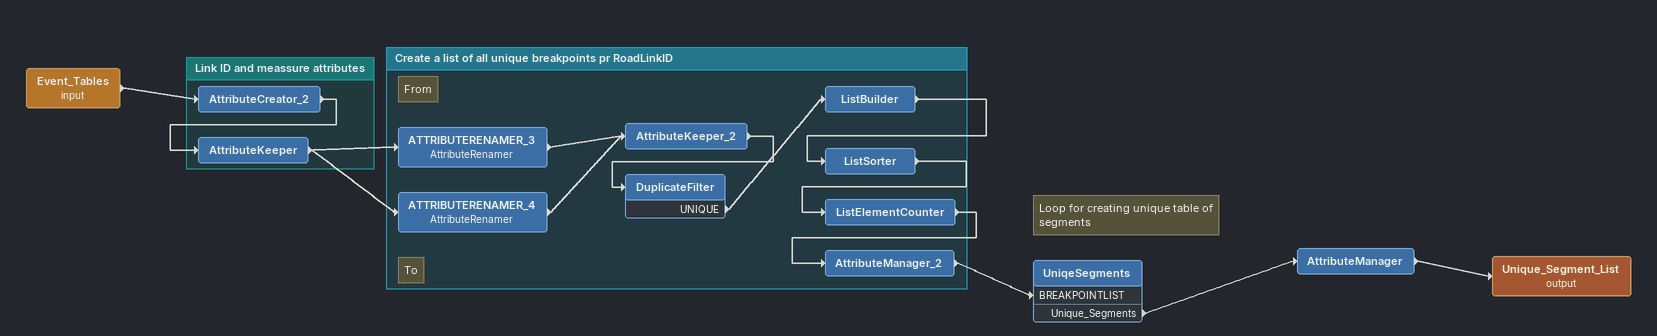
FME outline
Event_Tables (input)
    -> AttributeCreator_2
Note: Loop for creating unique table of segments
UniqeSegments
    Unique_Segments -> AttributeManager
AttributeManager
    -> Unique_Segment_List (output)
Unique_Segment_List (output)

Bookmark: Link ID and meassure attributes
AttributeCreator_2
    -> AttributeKeeper
AttributeKeeper
    -> ATTRIBUTERENAMER_3
    -> ATTRIBUTERENAMER_4

Bookmark: Create a list of all unique breakpoints pr RoadLinkID
Note: From
ATTRIBUTERENAMER_3: AttributeRenamer
    -> AttributeKeeper_2
Note: To
ATTRIBUTERENAMER_4: AttributeRenamer
    -> AttributeKeeper_2
AttributeKeeper_2
    -> DuplicateFilter
DuplicateFilter
    UNIQUE -> ListBuilder
ListBuilder
    -> ListSorter
ListSorter
    -> ListElementCounter
ListElementCounter
    -> AttributeManager_2
AttributeManager_2
    -> UniqeSegments [BREAKPOINTLIST]
